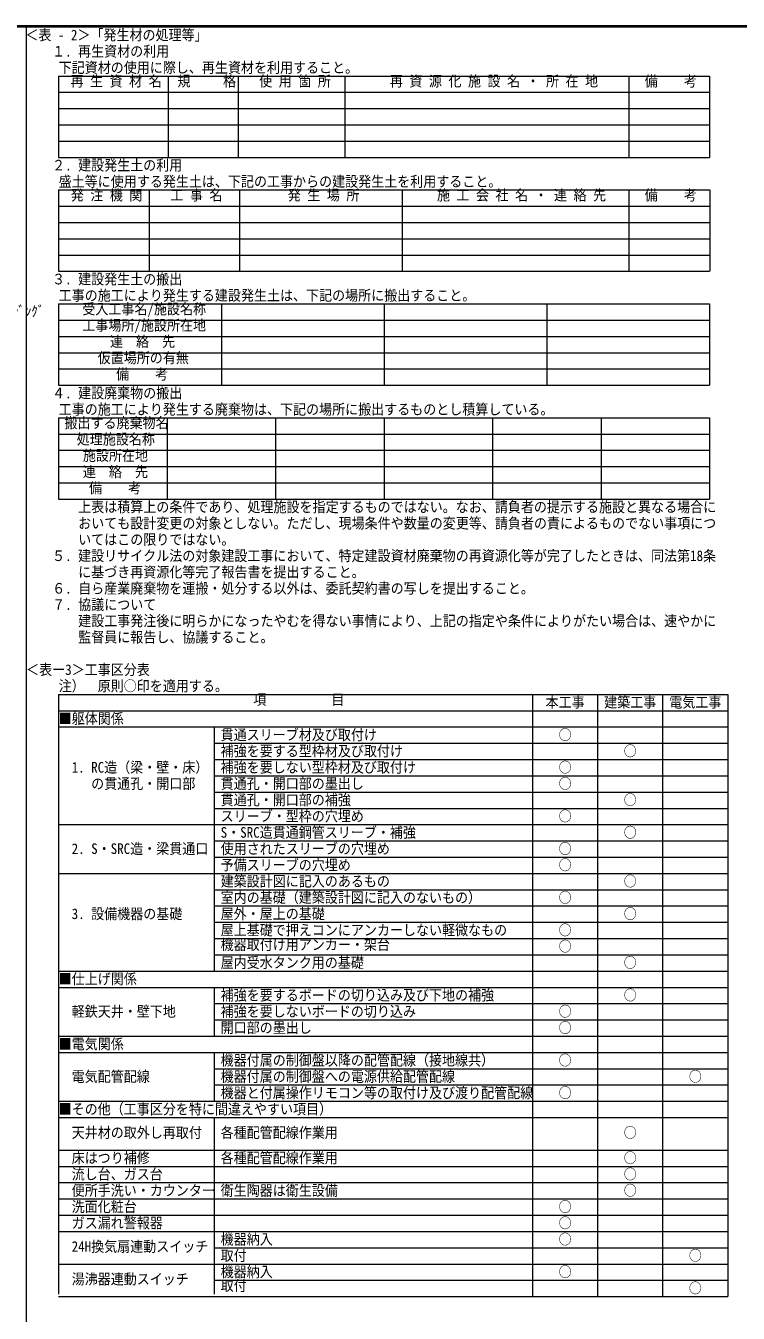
# Model space of a CAD drawing. Units: millimetres on the paper. Extents: x -399 to 402, y -320 to 280.
# Drawn here: x -198.1 to -1, y -76.5 to 279.6 of the extents above; entities that cross this region are included whole.
import ezdxf
from ezdxf.enums import TextEntityAlignment as Align

# ---------------------------------------------------------------- set-up
doc = ezdxf.new("R2010")
doc.units = ezdxf.units.MM
doc.layers.add('0-0', color=7, linetype='Continuous', lineweight=9)
doc.layers.add('F-0_枠', color=2, linetype='Continuous', lineweight=9)
doc.styles.add('ＭＳ ゴシック', font='')
doc.styles.get('ＭＳ ゴシック').set_extended_font_data('MS Gothic')

msp = doc.modelspace()

# ---------------------------------------------------------------- linework, layer by layer
at = {"layer": '0-0', "color": 2}
for p, q in [((-188.957, 265.653), (-188.957, 243.153)), ((-188.957, 265.653), (-8.957, 265.653)), ((-158.649, 265.653), (-158.649, 243.153)), ((-139.345, 265.653), (-139.345, 243.153)), ((-109.863, 265.653), (-109.863, 243.153)), ((-31.278, 265.653), (-31.278, 243.153)), ((-8.957, 265.653), (-8.957, 243.153)), ((-188.957, 261.153), (-8.957, 261.153)), ((-188.957, 256.653), (-8.957, 256.653)), ((-188.957, 252.153), (-8.957, 252.153)), ((-188.957, 247.653), (-8.957, 247.653)), ((-188.957, 243.153), (-8.957, 243.153)), ((-188.957, 234.153), (-188.957, 211.653)), ((-188.957, 234.153), (-8.957, 234.153)), ((-163.957, 234.153), (-163.957, 211.653)), ((-138.957, 234.153), (-138.957, 211.653)), ((-93.957, 234.153), (-93.957, 211.653)), ((-31.278, 234.153), (-31.278, 211.653)), ((-8.918, 234.153), (-8.918, 229.335)), ((-188.957, 229.653), (-8.957, 229.653)), ((-8.918, 229.653), (-8.918, 211.653)), ((-188.957, 225.153), (-8.957, 225.153)), ((-188.957, 220.653), (-8.957, 220.653)), ((-188.957, 216.153), (-8.957, 216.153)), ((-188.957, 211.653), (-8.957, 211.653)), ((-188.957, 202.653), (-188.957, 180.153)), ((-188.957, 202.653), (-8.957, 202.653)), ((-143.957, 202.653), (-143.957, 180.153)), ((-98.957, 202.653), (-98.957, 180.153)), ((-53.957, 202.653), (-53.957, 180.153)), ((-8.957, 202.653), (-8.957, 180.153)), ((-188.957, 198.153), (-8.957, 198.153)), ((-188.957, 193.653), (-8.957, 193.653)), ((-188.957, 189.153), (-8.957, 189.153)), ((-188.957, 184.653), (-8.957, 184.653)), ((-188.957, 180.153), (-8.957, 180.153)), ((-188.957, 171.153), (-188.957, 148.662)), ((-158.957, 171.153), (-158.957, 148.662)), ((-128.957, 171.153), (-128.957, 148.662)), ((-98.957, 171.153), (-98.957, 148.662)), ((-68.957, 171.153), (-68.957, 148.662)), ((-38.957, 171.153), (-38.957, 148.662)), ((-188.957, 166.653), (-8.957, 166.653)), ((-188.957, 162.153), (-8.957, 162.153)), ((-188.957, 157.653), (-8.957, 157.653)), ((-188.957, 153.153), (-8.957, 153.153)), ((-188.957, 148.662), (-8.957, 148.662)), ((-188.957, 94.653), (-188.957, -71.204)), ((-188.957, 94.653), (-3.957, 94.653)), ((-57.957, 94.653), (-57.957, -71.847)), ((-39.957, 94.653), (-39.957, -71.847)), ((-21.957, 94.653), (-21.957, -71.847)), ((-3.957, 94.653), (-3.957, -71.847)), ((-188.957, 90.153), (-3.957, 90.153)), ((-188.957, 85.653), (-3.957, 85.653)), ((-145.957, 85.653), (-145.957, 23.121)), ((-145.957, 85.653), (-145.957, 18.153)), ((-145.957, 81.153), (-3.957, 81.153)), ((-145.957, 76.653), (-3.957, 76.653)), ((-145.957, 72.153), (-3.957, 72.153)), ((-145.957, 67.653), (-3.957, 67.653)), ((-145.957, 63.153), (-3.957, 63.153)), ((-188.957, 58.653), (-3.957, 58.653)), ((-145.957, 54.153), (-3.957, 54.153)), ((-145.957, 49.653), (-3.957, 49.653)), ((-188.957, 45.153), (-3.957, 45.153)), ((-145.957, 40.653), (-3.957, 40.653)), ((-145.957, 36.153), (-3.957, 36.153)), ((-145.957, 31.653), (-3.957, 31.653)), ((-145.957, 27.153), (-3.957, 27.153)), ((-145.957, 22.653), (-3.957, 22.653)), ((-188.957, 18.153), (-3.957, 18.153)), ((-188.957, 13.653), (-3.957, 13.653)), ((-145.957, 13.653), (-145.957, 0.153)), ((-145.957, 9.153), (-3.957, 9.153)), ((-145.957, 4.653), (-3.957, 4.653)), ((-188.957, 0.153), (-3.957, 0.153)), ((-188.957, -4.347), (-3.957, -4.347)), ((-145.957, -4.347), (-145.957, -17.847)), ((-145.957, -8.847), (-3.957, -8.847)), ((-145.957, -13.347), (-3.957, -13.347)), ((-188.957, -17.847), (-3.957, -17.847)), ((-188.957, -22.364), (-3.957, -22.364)), ((-145.957, -22.364), (-145.957, -71.169)), ((-188.957, -31.347), (-3.957, -31.347)), ((-188.957, -35.847), (-3.957, -35.847)), ((-188.957, -40.347), (-3.957, -40.347)), ((-188.957, -44.847), (-3.957, -44.847)), ((-188.957, -49.347), (-3.957, -49.347)), ((-188.957, -53.847), (-3.957, -53.847)), ((-145.869, -58.347), (-3.957, -58.347)), ((-188.957, -62.847), (-3.957, -62.847)), ((-145.663, -67.347), (-3.957, -67.347)), ((-188.957, -71.847), (-3.957, -71.847))]:
    msp.add_line(p, q, dxfattribs=at)
msp.add_lwpolyline([(-188.957, 171.153), (-8.957, 171.153), (-8.957, 148.662)], dxfattribs=at)
at = {"layer": 'F-0_枠'}
for p, q in [((402.393, 279.553), (-398.607, 279.553)), ((402.193, 279.353), (-398.407, 279.353)), ((401.993, 279.153), (-398.207, 279.153)), ((-197.957, 279.153), (-197.957, -250.047))]:
    msp.add_line(p, q, dxfattribs=at)

# ---------------------------------------------------------------- texts
at = {"layer": '0-0', "style": 'ＭＳ ゴシック', "width": 0.9}
for s, p in [('＜表 - 2＞「発生材の処理等」', (-198.157, 274.653)), ('    １. 再生資材の利用', (-197.957, 270.153)), ('下記資材の使用に際し、再生資材を利用すること。', (-188.957, 265.653)), ('再 生 資 材 名', (-185.657, 261.903)), ('規 \u3000\u3000格', (-156.099, 261.903)), ('使 用 箇 所', (-133.495, 261.903)), ('再 資 源 化 施 設 名 ・ 所 在 地', (-97.363, 261.903)), ('備\u3000\u3000考', (-26.878, 261.903)), ('    ２. 建設発生土の利用', (-197.957, 238.653)), ('盛土等に使用する発生土は、下記の工事からの建設発生土を利用すること。', (-188.957, 234.153)), ('発 注 機 関', (-185.607, 230.386)), ('工 事 名', (-158.057, 230.386)), ('発 生 場 所', (-125.607, 230.386)), ('施 工 会 社 名 ・ 連 絡 先', (-84.357, 230.386)), ('備\u3000\u3000考', (-26.878, 230.386)), ('    ３. 建設発生土の搬出', (-197.957, 207.153)), ('工事の施工により発生する建設発生土は、下記の場所に搬出すること。', (-188.957, 202.653)), ('受入工事名/施設名称', (-182.407, 198.886)), (' □圧縮・ﾌﾟﾚｽ  □ 拡管式  □ ﾊｳｼﾞﾝｸﾞ\u3000', (-257.717, 198.248)), ('工事場所/施設所在地', (-182.407, 194.386)), ('連\u3000絡\u3000先', (-174.757, 189.886)), ('仮置場所の有無', (-178.157, 185.386)), ('備\u3000\u3000考', (-173.057, 180.886)), ('    ４. 建設廃棄物の搬出', (-197.957, 175.653)), ('工事の施工により発生する廃棄物は、下記の場所に搬出するものとし積算している。', (-188.957, 171.153)), ('搬出する廃棄物名', (-187.357, 167.403)), ('処理施設名称', (-183.957, 162.886)), ('施設所在地', (-182.257, 158.386)), ('連\u3000絡\u3000先', (-182.257, 153.886)), ('備\u3000\u3000考', (-180.557, 149.386)), ('  \u3000\u3000\u3000上表は積算上の条件であり、処理施設を指定するものではない。なお、請負者の提示する施設と異なる場合に', (-197.957, 144.153)), ('\u3000\u3000\u3000\u3000おいても設計変更の対象としない。ただし、現場条件や数量の変更等、請負者の責によるものでない事項につ', (-197.957, 139.653)), ('\u3000\u3000\u3000\u3000いてはこの限りではない。', (-197.957, 135.153)), ('    ５. 建設リサイクル法の対象建設工事において、特定建設資材廃棄物の再資源化等が完了したときは、同法第18条', (-197.957, 130.653)), ('\u3000\u3000\u3000\u3000に基づき再資源化等完了報告書を提出すること。', (-197.957, 126.153)), ('\u3000\u3000６. 自ら産業廃棄物を運搬・処分する以外は、委託契約書の写しを提出すること。', (-197.957, 121.653)), ('\u3000\u3000７. 協議について', (-197.957, 117.153)), ('\u3000\u3000\u3000\u3000建設工事発注後に明らかになったやむを得ない事情により、上記の指定や条件によりがたい場合は、速やかに', (-197.957, 112.653)), ('\u3000\u3000\u3000\u3000監督員に報告し、協議すること。', (-197.957, 108.153)), ('＜表ー3＞工事区分表 ', (-197.957, 99.153)), ('注）\u3000原則○印を適用する。', (-188.957, 94.653)), ('項\u3000\u3000\u3000\u3000\u3000目', (-135.157, 90.886)), ('本工事', (-54.307, 90.153)), ('建築工事', (-38.107, 90.153)), ('電気工事', (-20.107, 90.153)), ('■躯体関係', (-188.957, 85.653)), (' 貫通スリーブ材及び取付け', (-145.957, 81.153)), ('○', (-50.707, 81.153)), (' 補強を要する型枠材及び取付け', (-145.957, 76.653)), ('○', (-32.707, 76.653)), ('\u30001. RC造（梁・壁・床）', (-188.957, 72.153)), (' 補強を要しない型枠材及び取付け', (-145.957, 72.153)), ('○', (-50.707, 72.153)), ('   \u3000の貫通孔・開口部', (-188.957, 67.653)), (' 貫通孔・開口部の墨出し', (-145.957, 67.653)), ('○', (-50.707, 67.653)), (' 貫通孔・開口部の補強', (-145.957, 63.153)), ('○', (-32.707, 63.153)), (' スリーブ・型枠の穴埋め', (-145.957, 58.653)), ('○', (-50.707, 58.653)), (' S・SRC造貫通鋼管スリーブ・補強', (-145.957, 54.153)), ('○', (-32.707, 54.153)), ('\u30002. S・SRC造・梁貫通口', (-188.957, 49.653)), (' 使用されたスリーブの穴埋め', (-145.957, 49.653)), ('○', (-50.707, 49.653)), (' 予備スリーブの穴埋め', (-145.957, 45.153)), ('○', (-50.707, 45.153)), (' 建築設計図に記入のあるもの', (-145.957, 40.653)), ('○', (-32.707, 40.653)), (' 室内の基礎（建築設計図に記入のないもの）', (-145.957, 36.153)), ('○', (-50.707, 36.153)), ('\u30003. 設備機器の基礎', (-188.957, 31.653)), (' 屋外・屋上の基礎', (-145.957, 31.653)), ('○', (-32.707, 31.653)), (' 屋上基礎で押えコンにアンカーしない軽微なもの', (-145.957, 27.153)), ('○', (-50.707, 27.153)), (' 機器取付け用アンカー・架台', (-145.957, 23.121)), ('○', (-50.707, 22.653)), (' 屋内受水タンク用の基礎', (-145.957, 18.153)), ('○', (-32.707, 18.153)), ('■仕上げ関係', (-188.957, 13.653)), (' 補強を要するボードの切り込み及び下地の補強', (-145.957, 9.153)), ('○', (-32.707, 9.153)), ('\u3000軽鉄天井・壁下地', (-188.957, 4.653)), (' 補強を要しないボードの切り込み', (-145.957, 4.653)), ('○', (-50.707, 4.653)), (' 開口部の墨出し', (-145.957, 0.153)), ('○', (-50.707, 0.153)), ('■電気関係', (-188.957, -4.347)), (' 機器付属の制御盤以降の配管配線（接地線共）', (-145.957, -8.847)), ('○', (-50.707, -8.847)), ('\u3000電気配管配線', (-188.957, -13.347)), (' 機器付属の制御盤への電源供給配管配線', (-145.957, -13.347)), ('○', (-14.707, -13.347)), (' 機器と付属操作リモコン等の取付け及び渡り配管配線', (-145.957, -17.847)), ('○', (-50.707, -17.847)), ('■その他（工事区分を特に間違えやすい項目）', (-188.957, -22.347)), ('\u3000天井材の取外し再取付', (-188.957, -28.847)), (' 各種配管配線作業用', (-145.957, -28.847)), ('○', (-32.707, -28.847)), ('\u3000床はつり補修', (-188.957, -35.847)), (' 各種配管配線作業用', (-145.957, -35.847)), ('○', (-32.707, -35.847)), ('\u3000流し台、ガス台', (-188.957, -40.347)), ('○', (-32.707, -40.347)), ('\u3000便所手洗い・カウンター', (-188.957, -44.847)), (' 衛生陶器は衛生設備', (-145.957, -44.847)), ('○', (-32.707, -44.847)), ('\u3000洗面化粧台', (-188.957, -49.347)), ('○', (-50.707, -49.347)), ('\u3000ガス漏れ警報器', (-188.957, -53.847)), ('○', (-50.707, -53.847)), ('\u300024H換気扇連動スイッチ', (-188.957, -60.347)), (' 機器納入', (-145.957, -58.347)), ('○', (-50.707, -58.347)), (' 取付', (-145.957, -62.847)), ('○', (-14.707, -62.847)), (' 機器納入', (-145.957, -67.347)), ('○', (-50.707, -67.347)), ('\u3000湯沸器連動スイッチ', (-188.957, -69.347)), (' 取付', (-145.957, -71.169)), ('○', (-14.707, -71.847))]:
    msp.add_text(s, height=2.933, dxfattribs=at).set_placement(p, align=Align.BOTTOM_LEFT)

doc.saveas('drawing.dxf')
